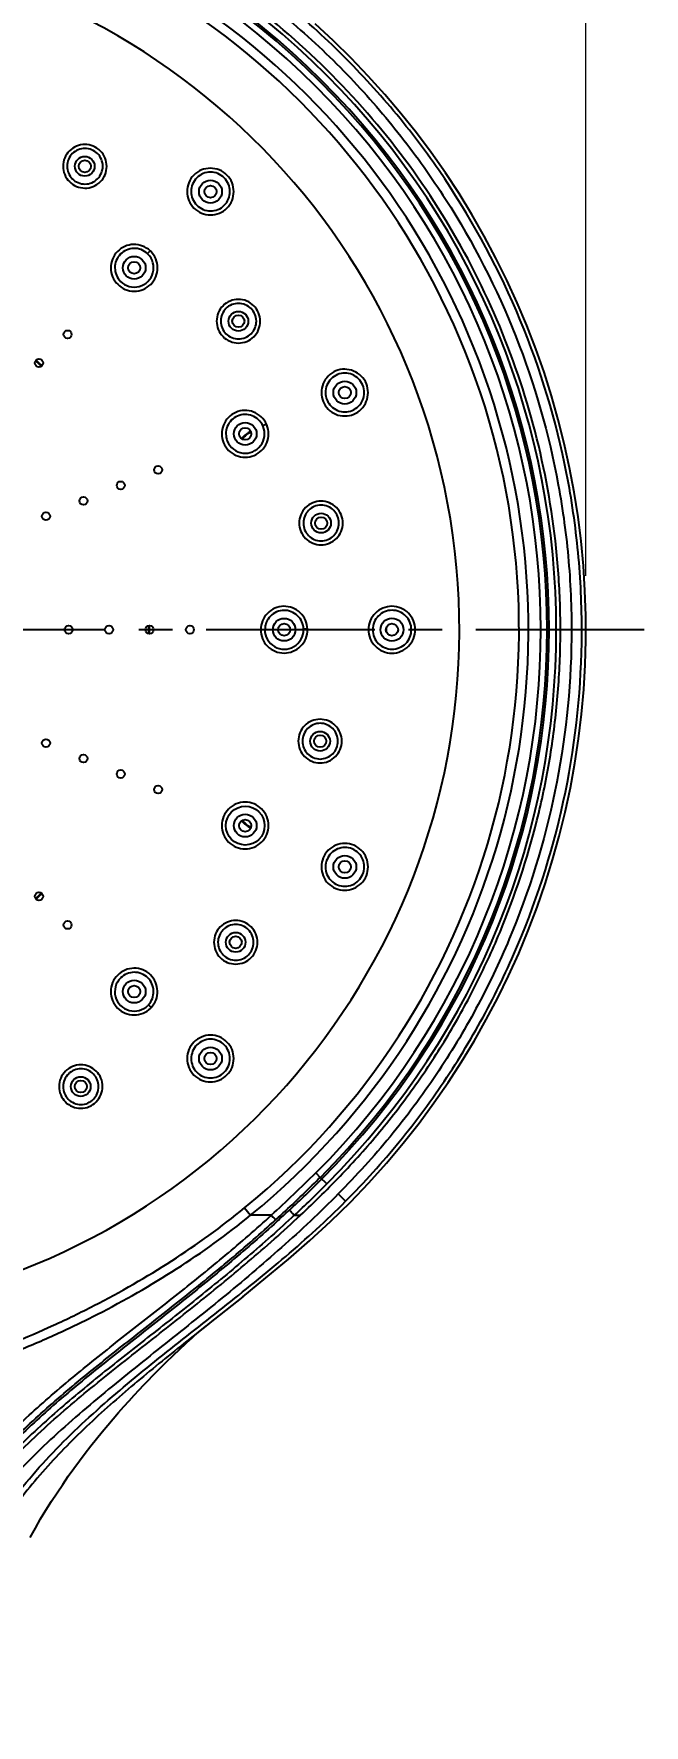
# Model space of a CAD drawing. Extents: x 0 to 521, y 0 to 382.
# Drawn here: x 156.9 to 202.2, y 193.6 to 319.2 of the extents above; entities that cross this region are included whole.
import ezdxf

# ---------------------------------------------------------------- set-up
doc = ezdxf.new("R2010")
doc.units = 0
doc.header["$LTSCALE"] = 10
doc.header["$MEASUREMENT"] = 0
doc.header["$PDMODE"] = 3
doc.header["$PDSIZE"] = -10
doc.linetypes.add('CENTER', pattern=[2, 1.25, -0.25, 0.25, -0.25])
doc.linetypes.add('EB_DASHDOT', pattern=[39, 30, -3, 3, -3])
doc.layers.get('0').update_dxf_attribs({"linetype": 'CONTINUOUS'})
doc.layers.get('DEFPOINTS').update_dxf_attribs({"linetype": 'CONTINUOUS'})
doc.layers.add('AXES', color=7, linetype='CONTINUOUS')
doc.layers.add('LAYER_01', color=7, linetype='CONTINUOUS')
doc.layers.add('CAXA1', color=1, linetype='EB_DASHDOT', lineweight=25)
doc.styles.add('Daelim Dimension', font='')
doc.styles.get('Daelim Dimension').set_extended_font_data('NanumGothic')
doc.dimstyles.new('DEFAULT', dxfattribs={"dimscale": 2, "dimtxt": 2, "dimasz": 2, "dimexe": 0, "dimexo": 2, "dimgap": 1, "dimtad": 1, "dimdec": 1, "dimzin": 9, "dimdsep": 46, "dimtxsty": 'Daelim Dimension', "dimcen": 0.5, "dimclrd": 252, "dimclre": 252, "dimclrt": 3, "dimadec": 1, "dimazin": 0, "dimtfac": 1, "dimtdec": 1, "dimtix": 1, "dimtmove": 0, "dimatfit": 3, "dimfxl": 1, "dimtolj": 1, "dimtzin": 1, "dimlwd": 9, "dimlwe": 9, "dimarcsym": 0})

# ---------------------------------------------------------------- blocks, each defined once
blk = doc.blocks.new('*D6')
at = {"color": 5, "linetype": 'ByBlock', "lineweight": 9, "ltscale": 0.5, "transparency": 16777216}
for p, q in [((77.11, 278.95), (77.11, 355.2)), ((81.11, 355.2), (193.89, 355.2)), ((197.89, 278.95), (197.89, 355.2))]:
    blk.add_line(p, q, dxfattribs=at)
at = {"color": 5, "ltscale": 0.5, "transparency": 16777216}
for points in [[(81.11, 355.87), (81.11, 354.54), (77.11, 355.2)], [(193.89, 355.87), (193.89, 354.54), (197.89, 355.2)]]:
    blk.add_solid(points, dxfattribs=at)
at = {"layer": 'DEFPOINTS', "color": 0, "ltscale": 0.5, "transparency": 16777216}
for p in [(197.89, 355.2), (77.11, 274.95), (197.89, 274.95)]:
    blk.add_point(p, dxfattribs=at)
at = {"color": 7, "ltscale": 0.5, "transparency": 16777216, "insert": (137.5, 361.99), "char_height": 6, "attachment_point": 5, "style": 'Daelim Dimension'}
blk.add_mtext('\\A1;{\\H1.25x;\\C256;Ø}121', dxfattribs=at)

msp = doc.modelspace()

# ---------------------------------------------------------------- linework, layer by layer
at = {"color": 7, "linetype": 'Continuous'}
for p, q in [((183.1, 274.74), (183.1, 275.15)), ((178.66, 233.8), (178.18, 234.29)), ((179.51, 233.06), (180.06, 232.52)), ((176.25, 231.47), (176.7, 231.47)), ((172.42, 225.42), (169.85, 223.38))]:
    msp.add_line(p, q, dxfattribs=at)
for points in [[(172.42, 225.42), (174.14, 226.82), (175.81, 228.21), (177.41, 229.61), (178.94, 231.02), (180.41, 232.45), (181.79, 233.89), (183.1, 235.35), (184.34, 236.83), (185.51, 238.31), (186.62, 239.82), (187.67, 241.33), (188.66, 242.86), (189.61, 244.41), (190.5, 246), (191.35, 247.61), (192.15, 249.25), (192.91, 250.92), (193.61, 252.62), (194.27, 254.34), (194.87, 256.08), (195.42, 257.85), (195.92, 259.62), (196.36, 261.41), (196.74, 263.21), (197.07, 265.03), (197.35, 266.85), (197.57, 268.67), (197.73, 270.5), (197.84, 272.34), (197.89, 274.17), (197.88, 276.01), (197.82, 277.85), (197.71, 279.68), (197.54, 281.51), (197.31, 283.33), (197.02, 285.15), (196.69, 286.96), (196.29, 288.76), (195.84, 290.54), (195.34, 292.31), (194.79, 294.07), (194.18, 295.81), (193.51, 297.52), (192.8, 299.22), (192.03, 300.89), (191.22, 302.54), (190.35, 304.17), (189.44, 305.76), (188.48, 307.33), (187.47, 308.86), (186.41, 310.37), (185.31, 311.84), (184.17, 313.28), (182.98, 314.69), (181.74, 316.05), (180.47, 317.38), (179.16, 318.67), (177.8, 319.92)], [(156.64, 207.54), (157.03, 208.24), (157.42, 208.93), (157.82, 209.59), (158.23, 210.24), (158.64, 210.88), (159.06, 211.49), (159.47, 212.1), (159.89, 212.68), (160.31, 213.25), (160.73, 213.81), (161.15, 214.36), (161.57, 214.88), (161.99, 215.39), (162.4, 215.89), (162.81, 216.37), (163.21, 216.84), (163.6, 217.28), (163.99, 217.71), (164.37, 218.12), (164.73, 218.52), (165.08, 218.89), (165.42, 219.24), (165.73, 219.56), (166.04, 219.87), (166.33, 220.16), (166.61, 220.44), (166.87, 220.7), (167.13, 220.95), (167.38, 221.19), (167.62, 221.42), (167.85, 221.63), (168.07, 221.83), (168.28, 222.02), (168.48, 222.2), (168.66, 222.37), (168.83, 222.52), (169, 222.66), (169.15, 222.79), (169.29, 222.91), (169.42, 223.02), (169.54, 223.12), (169.65, 223.21), (169.75, 223.3), (169.85, 223.38)]]:
    msp.add_lwpolyline(points, dxfattribs=at)
for centre, radius, start, end in [((137.5, 274.95), 58.2, 315.0169, 224.9831), ((137.5, 274.95), 57.67, 315.017, 224.9828), ((173.57, 288.25), 1.5, 111.3903, 144.5026), ((173.57, 288.25), 1.45, 111.5732, 144.3369), ((173.57, 261.65), 1.5, 215.4957, 248.61), ((173.57, 261.65), 1.45, 215.6675, 248.4275), ((112.04, 300.43), 93.7, 312.9555, 315), ((112.04, 300.43), 94.23, 312.9561, 315), ((108.6, 304.08), 98.7, 312.246, 312.9702)]:
    msp.add_arc(centre, radius, start, end, dxfattribs=at)
for points, knots in [([(95.49, 233.06), (94.8, 233.76), (93.45, 235.17), (90.9, 238.14), (87.99, 242.07), (84.99, 247.12), (82.5, 252.44), (80.55, 257.98), (79.15, 263.68), (78.32, 269.49), (78.07, 275.36), (78.4, 281.22), (79.61, 288.95), (82.55, 298.33), (87.27, 306.95), (92, 313.18), (97.33, 318.91), (103.47, 323.83), (110.24, 327.75), (115.59, 330.19), (121.14, 332.08), (126.86, 333.41), (132.68, 334.18), (140.5, 334.43), (148.32, 333.51), (155.87, 331.46), (161.36, 329.37), (166.61, 326.75), (171.58, 323.63), (176.22, 320.02), (179.06, 317.33), (180.41, 315.92)], [0, 0, 0, 0, 0.015632, 0.031272, 0.062523, 0.093787, 0.12505, 0.156308, 0.187563, 0.21882, 0.250081, 0.281341, 0.312601, 0.375043, 0.437485, 0.468744, 0.500003, 0.562444, 0.593703, 0.624964, 0.656223, 0.687482, 0.718741, 0.75, 0.812444, 0.843703, 0.874962, 0.906222, 0.93748, 0.96874, 1, 1, 1, 1]), ([(180.06, 232.52), (181.46, 233.93), (184.12, 236.87), (187.66, 241.67), (190.7, 246.8), (194.06, 253.99), (196.91, 263.55), (197.8, 273.49), (197.34, 281.42), (196.1, 289.26), (193.1, 298.77), (188.28, 307.51), (183.46, 313.82), (179.39, 318.17), (174.91, 322.1), (170.06, 325.57), (164.89, 328.54), (159.46, 330.99), (153.81, 332.89), (148, 334.22), (142.09, 334.96), (134.15, 335.18), (126.22, 334.21), (118.57, 332.09), (113.01, 329.93), (107.69, 327.24), (102.67, 324.04), (97.98, 320.35), (95.12, 317.6), (93.76, 316.16)], [0, 0, 0, 0, 0.031262, 0.062525, 0.093785, 0.125047, 0.187494, 0.249942, 0.281203, 0.312465, 0.374913, 0.437361, 0.468623, 0.499885, 0.531147, 0.562409, 0.593671, 0.624934, 0.656195, 0.687456, 0.718718, 0.749979, 0.812429, 0.84369, 0.874952, 0.906214, 0.937475, 0.968737, 1, 1, 1, 1]), ([(176.7, 231.47), (177.77, 232.48), (179.34, 234.03), (181.34, 236.19), (183.24, 238.42), (185.46, 241.34), (187.85, 245.04), (189.95, 248.92), (192.36, 254.27), (194.16, 259.88), (195.31, 265.63), (195.85, 270.01), (196.06, 274.41), (195.89, 280.28), (194.85, 287.56), (192.32, 296.02), (188.54, 304), (183.61, 311.32), (177.63, 317.82), (170.75, 323.35), (163.12, 327.79), (154.91, 331.04), (146.3, 333.01), (140.43, 333.45), (137.5, 333.45)], [0, 0, 0, 0, 0.03138, 0.047013, 0.062645, 0.093901, 0.125163, 0.156427, 0.187689, 0.250166, 0.281425, 0.312686, 0.343948, 0.375211, 0.437688, 0.500167, 0.562647, 0.625127, 0.687604, 0.750084, 0.812563, 0.875041, 0.937521, 1, 1, 1, 1]), ([(180.41, 315.92), (181.73, 314.53), (184.24, 311.64), (188.66, 305.41), (193.04, 296.85), (195.68, 287.62), (196.7, 280.04), (196.99, 272.4), (195.96, 262.85), (193.11, 253.67), (189.82, 246.77), (187.35, 242.68), (185.14, 239.55), (183.38, 237.29), (181.5, 235.13), (180.18, 233.74), (179.51, 233.06)], [0, 0, 0, 0, 0.062532, 0.125065, 0.249985, 0.374908, 0.437441, 0.499976, 0.624896, 0.749822, 0.812357, 0.874889, 0.906165, 0.937441, 0.968709, 1, 1, 1, 1]), ([(179.51, 233.06), (178.16, 231.69), (175.34, 229.05), (170.92, 225.32), (166.4, 221.73), (161.91, 218.14), (158.31, 215.03), (155.65, 212.37), (153.83, 210.27), (152.21, 208.03), (150.38, 204.91), (149.39, 202.36), (148.96, 200.63)], [0, 0, 0, 0, 0.127744, 0.255512, 0.383296, 0.510812, 0.636751, 0.698636, 0.760101, 0.820983, 0.881275, 1, 1, 1, 1]), ([(150.46, 196.98), (150.53, 197.94), (150.72, 199.85), (151.34, 202.68), (152.35, 205.42), (153.72, 208.03), (155.39, 210.49), (157.3, 212.79), (159.38, 214.96), (162.31, 217.69), (166.19, 220.89), (170.95, 224.59), (175.66, 228.38), (178.64, 231.09), (180.06, 232.52)], [0, 0, 0, 0, 0.060078, 0.120569, 0.181641, 0.243285, 0.30552, 0.368156, 0.431126, 0.494165, 0.62038, 0.74686, 0.873431, 1, 1, 1, 1]), ([(148.39, 202.17), (148.89, 203.76), (150.25, 206.87), (152.65, 210.38), (154.9, 212.96), (157.35, 215.42), (159.97, 217.69), (162.67, 219.87), (165.39, 222.02), (168.8, 224.69), (172.83, 227.98), (175.43, 230.28), (176.7, 231.47)], [0, 0, 0, 0, 0.121282, 0.244653, 0.307167, 0.370202, 0.496407, 0.559154, 0.62212, 0.748051, 0.874025, 1, 1, 1, 1]), ([(176.25, 231.47), (175.11, 230.42), (172.8, 228.37), (169.23, 225.43), (165.59, 222.57), (161.97, 219.73), (158.44, 216.81), (155.12, 213.71), (152.19, 210.31), (150.61, 207.79), (149.93, 206.49)], [0, 0, 0, 0, 0.126969, 0.2538, 0.380415, 0.506668, 0.632252, 0.756645, 0.879285, 1, 1, 1, 1]), ([(176.25, 231.47), (176.2, 231.52), (176.12, 231.61), (176.02, 231.72), (175.95, 231.79), (175.91, 231.83), (175.89, 231.85), (175.88, 231.86)], [0, 0, 0, 0, 0.374139, 0.697366, 0.823119, 0.917794, 1, 1, 1, 1]), ([(174.96, 231.01), (173.86, 230.01), (171.61, 228.06), (168.14, 225.24), (164.63, 222.48), (161.13, 219.72), (157.73, 216.86), (155.05, 214.31), (153.09, 212.14), (151.3, 209.87), (150.13, 208.04), (149.45, 206.77)], [0, 0, 0, 0, 0.126196, 0.252383, 0.378545, 0.504579, 0.630224, 0.754997, 0.816892, 0.878381, 1, 1, 1, 1]), ([(169.92, 223.43), (168.67, 222.44), (166.19, 220.48), (162.55, 217.43), (159.11, 214.19), (156.5, 211.26), (154.69, 208.73), (153.5, 206.75), (152.51, 204.67), (151.74, 202.52), (151.21, 200.32), (150.9, 198.09), (150.75, 195.85), (150.72, 194.36), (150.71, 193.62)], [0, 0, 0, 0, 0.128163, 0.256111, 0.38345, 0.509707, 0.572472, 0.634785, 0.696628, 0.758022, 0.818939, 0.879481, 0.939757, 1, 1, 1, 1])]:
    msp.add_open_spline(points, degree=3, knots=knots, dxfattribs=at)
at = {"layer": 'AXES', "color": 7, "linetype": 'Continuous'}
for centre, radius, start, end in [((155.53, 292.98), 2.45, 38.1354, 51.8662), ((155.53, 292.98), 2.5, 38.0744, 51.9199), ((163, 274.95), 2.45, 353.1354, 6.8662), ((163, 274.95), 2.5, 353.0744, 6.9199), ((155.53, 256.92), 2.45, 308.1354, 321.8662), ((155.53, 256.92), 2.5, 308.0744, 321.9199)]:
    msp.add_arc(centre, radius, start, end, dxfattribs=at)
at = {"layer": 'CAXA1', "color": 7, "linetype": 'CENTER', "lineweight": 25}
msp.add_line((202.22, 274.95), (72.78, 274.95), dxfattribs=at)
at = {"layer": 'LAYER_01', "color": 7, "linetype": 'Continuous'}
for p, q in [((165.55, 303.08), (165.35, 302.87)), ((174.18, 290.2), (173.92, 290.08)), ((177.23, 275), (176.94, 274.99)), ((165.63, 246.9), (165.42, 247.09)), ((177.85, 234.62), (178.18, 234.29)), ((172.56, 232.02), (173.01, 231.47)), ((174.55, 231.47), (173, 231.47))]:
    msp.add_line(p, q, dxfattribs=at)
for centre, radius in [((160.7, 309.35), 0.731), ((160.7, 309.35), 0.45), ((170.03, 307.47), 0.848), ((170.03, 307.47), 0.45), ((164.37, 301.82), 0.841), ((164.37, 301.82), 0.45), ((172.1, 297.85), 0.731), ((172.1, 297.85), 0.45), ((159.42, 296.87), 0.302), ((157.3, 294.75), 0.302), ((180, 292.55), 0.848), ((180, 292.55), 0.45), ((172.61, 289.49), 0.841), ((172.61, 289.49), 0.45), ((166.14, 286.81), 0.302), ((163.37, 285.66), 0.302), ((160.6, 284.51), 0.301), ((157.82, 283.37), 0.301), ((178.24, 282.86), 0.731), ((178.24, 282.86), 0.45), ((159.5, 274.95), 0.301), ((162.5, 274.95), 0.301), ((165.5, 274.95), 0.302), ((168.5, 274.95), 0.302), ((175.5, 274.95), 0.841), ((175.5, 274.95), 0.45), ((183.5, 274.95), 0.848), ((183.5, 274.95), 0.45), ((157.82, 266.53), 0.301), ((178.17, 266.67), 0.731), ((178.17, 266.67), 0.45), ((160.6, 265.38), 0.301), ((163.37, 264.23), 0.302), ((166.14, 263.08), 0.302), ((172.61, 260.4), 1.44), ((172.61, 260.4), 0.841), ((172.61, 260.4), 0.45), ((180, 257.34), 0.848), ((180, 257.34), 0.45), ((157.3, 255.15), 0.302), ((159.42, 253.03), 0.302), ((171.9, 251.74), 0.731), ((171.9, 251.74), 0.45), ((164.37, 248.08), 0.841), ((164.37, 248.08), 0.45), ((170.03, 243.11), 0.848), ((170.03, 243.11), 0.45), ((160.4, 241.03), 0.731), ((160.4, 241.03), 0.45)]:
    msp.add_circle(centre, radius, dxfattribs=at)
for centre, radius, start, end in [((137.5, 274.95), 57.52, 315.017, 224.983), ((137.5, 274.95), 57.05, 315.017, 224.983), ((137.5, 274.95), 56.13, 309.2382, 230.7618), ((137.5, 274.95), 55.43, 309.2415, 230.7585), ((137.5, 274.95), 51, 283.1166, 256.8834), ((164.37, 301.82), 1.44, 224.9298, 45.0702), ((164.37, 301.82), 1.44, 45, 46.8697), ((172.61, 289.49), 1.44, 22.5, 24.37), ((172.61, 289.49), 1.44, 202.4298, 22.5702), ((175.5, 274.95), 1.44, 0, 1.8335), ((175.5, 274.94), 1.44, 179.9298, 0.0702), ((164.37, 248.07), 1.44, 134.9298, 315.0702), ((164.37, 248.08), 1.44, 315, 316.8699), ((110.82, 301.68), 94.81, 312.2294, 314.9864), ((112.01, 300.46), 93.58, 312.9571, 315.0009), ((107.58, 305.18), 100.05, 312.2574, 312.9708)]:
    msp.add_arc(centre, radius, start, end, dxfattribs=at)
for points, knots in [([(161.32, 310.84), (161.13, 310.93), (160.7, 311.01), (160.07, 310.88), (159.53, 310.52), (159.17, 309.99), (159.04, 309.35), (159.17, 308.72), (159.53, 308.18), (159.89, 307.94), (160.08, 307.86)], [0, 0, 0, 0, 0.12506, 0.250063, 0.375029, 0.499971, 0.624923, 0.749912, 0.874945, 1, 1, 1, 1]), ([(161.21, 310.58), (161.05, 310.65), (160.71, 310.72), (160.19, 310.61), (159.75, 310.32), (159.45, 309.88), (159.35, 309.36), (159.45, 308.84), (159.75, 308.4), (160.04, 308.2), (160.2, 308.14)], [0, 0, 0, 0, 0.125045, 0.250048, 0.375027, 0.499989, 0.624955, 0.749945, 0.874965, 1, 1, 1, 1]), ([(160.08, 307.86), (160.28, 307.78), (160.7, 307.69), (161.34, 307.81), (161.88, 308.17), (162.24, 308.71), (162.37, 309.35), (162.24, 309.98), (161.88, 310.52), (161.52, 310.76), (161.32, 310.84)], [0, 0, 0, 0, 0.125035, 0.250018, 0.374971, 0.499914, 0.624875, 0.749881, 0.874928, 1, 1, 1, 1]), ([(160.2, 308.14), (160.36, 308.07), (160.71, 308), (161.23, 308.1), (161.67, 308.4), (161.96, 308.84), (162.07, 309.36), (161.96, 309.88), (161.67, 310.32), (161.37, 310.51), (161.21, 310.58)], [0, 0, 0, 0, 0.125022, 0.250006, 0.374973, 0.499936, 0.624911, 0.749917, 0.874949, 1, 1, 1, 1]), ([(171.25, 308.7), (171.09, 308.86), (170.7, 309.12), (170.02, 309.25), (169.34, 309.12), (168.76, 308.73), (168.38, 308.15), (168.24, 307.47), (168.38, 306.79), (168.64, 306.41), (168.8, 306.25)], [0, 0, 0, 0, 0.125078, 0.250106, 0.375078, 0.500008, 0.624932, 0.74989, 0.874909, 1, 1, 1, 1]), ([(171.05, 308.5), (170.92, 308.63), (170.59, 308.84), (170.03, 308.96), (169.46, 308.84), (168.99, 308.52), (168.67, 308.05), (168.55, 307.48), (168.67, 306.92), (168.88, 306.59), (169.01, 306.46)], [0, 0, 0, 0, 0.125053, 0.25007, 0.375052, 0.500006, 0.624954, 0.749923, 0.874932, 1, 1, 1, 1]), ([(168.8, 306.25), (168.96, 306.09), (169.34, 305.83), (170.02, 305.69), (170.71, 305.83), (171.28, 306.21), (171.67, 306.79), (171.8, 307.47), (171.67, 308.15), (171.41, 308.54), (171.25, 308.7)], [0, 0, 0, 0, 0.12506, 0.250072, 0.375031, 0.499957, 0.624887, 0.749858, 0.874892, 1, 1, 1, 1]), ([(169.01, 306.46), (169.15, 306.33), (169.47, 306.11), (170.03, 306), (170.6, 306.11), (171.08, 306.43), (171.4, 306.91), (171.51, 307.48), (171.4, 308.04), (171.18, 308.36), (171.05, 308.5)], [0, 0, 0, 0, 0.125037, 0.250039, 0.375009, 0.49996, 0.624914, 0.749894, 0.874917, 1, 1, 1, 1]), ([(165.55, 303.08), (165.39, 303.23), (165, 303.47), (164.32, 303.59), (163.65, 303.44), (163.09, 303.05), (162.71, 302.47), (162.59, 301.8), (162.72, 301.13), (162.98, 300.74), (163.14, 300.59)], [0, 0, 0, 0, 0.125058, 0.250076, 0.375057, 0.500012, 0.624959, 0.749927, 0.874935, 1, 1, 1, 1]), ([(165.35, 302.87), (165.22, 302.99), (164.9, 303.2), (164.33, 303.29), (163.78, 303.17), (163.31, 302.84), (163, 302.37), (162.9, 301.81), (163.01, 301.25), (163.23, 300.93), (163.36, 300.8)], [0, 0, 0, 0, 0.12504, 0.250052, 0.375041, 0.500012, 0.624975, 0.749949, 0.874951, 1, 1, 1, 1]), ([(163.14, 300.59), (163.3, 300.43), (163.68, 300.17), (164.37, 300.03), (165.05, 300.17), (165.62, 300.55), (166.01, 301.13), (166.14, 301.81), (166.01, 302.49), (165.75, 302.88), (165.59, 303.04)], [0, 0, 0, 0, 0.125034, 0.250035, 0.375003, 0.499953, 0.624907, 0.749889, 0.874914, 1, 1, 1, 1]), ([(173.24, 299), (173.1, 299.14), (172.74, 299.39), (172.1, 299.51), (171.47, 299.39), (170.93, 299.03), (170.57, 298.49), (170.44, 297.85), (170.57, 297.22), (170.81, 296.86), (170.96, 296.71)], [0, 0, 0, 0, 0.12506, 0.250063, 0.375029, 0.499971, 0.624923, 0.749912, 0.874945, 1, 1, 1, 1]), ([(173.04, 298.79), (172.92, 298.91), (172.63, 299.11), (172.11, 299.21), (171.59, 299.11), (171.15, 298.82), (170.86, 298.38), (170.75, 297.86), (170.86, 297.34), (171.05, 297.04), (171.17, 296.92)], [0, 0, 0, 0, 0.125045, 0.250048, 0.375027, 0.499989, 0.624955, 0.749945, 0.874965, 1, 1, 1, 1]), ([(170.96, 296.71), (171.11, 296.56), (171.47, 296.32), (172.1, 296.19), (172.74, 296.31), (173.28, 296.67), (173.64, 297.21), (173.76, 297.85), (173.64, 298.49), (173.39, 298.85), (173.24, 299)], [0, 0, 0, 0, 0.125035, 0.250018, 0.374971, 0.499914, 0.624875, 0.749881, 0.874928, 1, 1, 1, 1]), ([(171.17, 296.92), (171.3, 296.8), (171.59, 296.6), (172.11, 296.5), (172.63, 296.6), (173.07, 296.89), (173.37, 297.34), (173.47, 297.86), (173.36, 298.38), (173.17, 298.67), (173.04, 298.79)], [0, 0, 0, 0, 0.125022, 0.250006, 0.374973, 0.499936, 0.624911, 0.749917, 0.874949, 1, 1, 1, 1]), ([(181.6, 293.21), (181.51, 293.42), (181.25, 293.81), (180.67, 294.19), (179.99, 294.33), (179.31, 294.2), (178.74, 293.81), (178.35, 293.23), (178.22, 292.55), (178.31, 292.09), (178.39, 291.89)], [0, 0, 0, 0, 0.125078, 0.250106, 0.375078, 0.500008, 0.624932, 0.74989, 0.874909, 1, 1, 1, 1]), ([(181.33, 293.1), (181.26, 293.28), (181.05, 293.6), (180.57, 293.92), (180, 294.03), (179.44, 293.92), (178.96, 293.6), (178.64, 293.12), (178.53, 292.55), (178.6, 292.18), (178.68, 292)], [0, 0, 0, 0, 0.125053, 0.25007, 0.375052, 0.500006, 0.624954, 0.749923, 0.874932, 1, 1, 1, 1]), ([(178.39, 291.89), (178.48, 291.68), (178.74, 291.29), (179.31, 290.9), (180, 290.77), (180.68, 290.9), (181.25, 291.29), (181.64, 291.87), (181.77, 292.55), (181.68, 293), (181.6, 293.21)], [0, 0, 0, 0, 0.12506, 0.250072, 0.375031, 0.499957, 0.624887, 0.749858, 0.874892, 1, 1, 1, 1]), ([(178.68, 292), (178.75, 291.83), (178.96, 291.51), (179.44, 291.19), (180, 291.07), (180.57, 291.19), (181.05, 291.51), (181.37, 291.99), (181.48, 292.55), (181.41, 292.93), (181.33, 293.1)], [0, 0, 0, 0, 0.125037, 0.250039, 0.375009, 0.49996, 0.624914, 0.749894, 0.874917, 1, 1, 1, 1]), ([(174.18, 290.2), (174.09, 290.41), (173.82, 290.78), (173.24, 291.15), (172.56, 291.27), (171.89, 291.12), (171.33, 290.73), (170.95, 290.15), (170.82, 289.48), (170.91, 289.03), (171, 288.82)], [0, 0, 0, 0, 0.125058, 0.250076, 0.375057, 0.500012, 0.624959, 0.749927, 0.874935, 1, 1, 1, 1]), ([(171, 288.82), (171.09, 288.61), (171.34, 288.23), (171.92, 287.84), (172.6, 287.71), (173.28, 287.84), (173.86, 288.23), (174.24, 288.8), (174.38, 289.48), (174.29, 289.94), (174.2, 290.15)], [0, 0, 0, 0, 0.125034, 0.250035, 0.375003, 0.499953, 0.624907, 0.749889, 0.874914, 1, 1, 1, 1]), ([(173.92, 290.08), (173.84, 290.25), (173.62, 290.56), (173.14, 290.86), (172.58, 290.96), (172.02, 290.84), (171.55, 290.52), (171.24, 290.04), (171.14, 289.48), (171.21, 289.11), (171.28, 288.94)], [0, 0, 0, 0, 0.12504, 0.250052, 0.375041, 0.500012, 0.624975, 0.749949, 0.874951, 1, 1, 1, 1]), ([(179.73, 283.49), (179.65, 283.68), (179.41, 284.04), (178.87, 284.4), (178.23, 284.53), (177.6, 284.4), (177.06, 284.04), (176.7, 283.5), (176.57, 282.87), (176.66, 282.44), (176.74, 282.25)], [0, 0, 0, 0, 0.12506, 0.250063, 0.375029, 0.499972, 0.624923, 0.749912, 0.874945, 1, 1, 1, 1]), ([(179.46, 283.37), (179.4, 283.53), (179.2, 283.83), (178.76, 284.12), (178.24, 284.23), (177.72, 284.12), (177.28, 283.83), (176.99, 283.39), (176.89, 282.87), (176.96, 282.52), (177.02, 282.36)], [0, 0, 0, 0, 0.125045, 0.250048, 0.375028, 0.49999, 0.624955, 0.749945, 0.874965, 1, 1, 1, 1]), ([(176.74, 282.25), (176.82, 282.05), (177.06, 281.69), (177.6, 281.33), (178.23, 281.2), (178.87, 281.33), (179.41, 281.69), (179.77, 282.23), (179.89, 282.86), (179.81, 283.29), (179.73, 283.49)], [0, 0, 0, 0, 0.125035, 0.250018, 0.374971, 0.499914, 0.624875, 0.749881, 0.874928, 1, 1, 1, 1]), ([(177.02, 282.36), (177.09, 282.2), (177.28, 281.91), (177.72, 281.61), (178.24, 281.51), (178.76, 281.61), (179.2, 281.91), (179.5, 282.35), (179.6, 282.87), (179.53, 283.21), (179.46, 283.37)], [0, 0, 0, 0, 0.125022, 0.250006, 0.374973, 0.499936, 0.624911, 0.749917, 0.874949, 1, 1, 1, 1]), ([(177.23, 275), (177.22, 275.23), (177.11, 275.67), (176.72, 276.24), (176.14, 276.6), (175.46, 276.73), (174.79, 276.58), (174.23, 276.19), (173.85, 275.62), (173.76, 275.17), (173.76, 274.95)], [0, 0, 0, 0, 0.125059, 0.250077, 0.375059, 0.500013, 0.62496, 0.749927, 0.874936, 1, 1, 1, 1]), ([(176.94, 274.99), (176.93, 275.18), (176.85, 275.55), (176.52, 276.01), (176.04, 276.32), (175.48, 276.42), (174.92, 276.3), (174.45, 275.98), (174.14, 275.51), (174.07, 275.13), (174.07, 274.95)], [0, 0, 0, 0, 0.125041, 0.250053, 0.375042, 0.500012, 0.624976, 0.74995, 0.874952, 1, 1, 1, 1]), ([(185.23, 274.95), (185.23, 275.17), (185.14, 275.63), (184.75, 276.21), (184.18, 276.59), (183.5, 276.73), (182.81, 276.59), (182.24, 276.21), (181.85, 275.63), (181.76, 275.17), (181.76, 274.95)], [0, 0, 0, 0, 0.125078, 0.250106, 0.375078, 0.500009, 0.624934, 0.749892, 0.87491, 1, 1, 1, 1]), ([(184.94, 274.95), (184.94, 275.13), (184.87, 275.51), (184.55, 275.99), (184.07, 276.31), (183.51, 276.43), (182.94, 276.31), (182.46, 275.99), (182.14, 275.51), (182.07, 275.13), (182.07, 274.95)], [0, 0, 0, 0, 0.125053, 0.250071, 0.375052, 0.500007, 0.624955, 0.749924, 0.874933, 1, 1, 1, 1]), ([(173.76, 274.95), (173.76, 274.72), (173.85, 274.26), (174.23, 273.69), (174.81, 273.3), (175.49, 273.17), (176.17, 273.3), (176.75, 273.69), (177.14, 274.26), (177.23, 274.72), (177.23, 274.95)], [0, 0, 0, 0, 0.125034, 0.250035, 0.375004, 0.499954, 0.624908, 0.74989, 0.874915, 1, 1, 1, 1]), ([(181.76, 274.95), (181.76, 274.72), (181.85, 274.26), (182.24, 273.69), (182.81, 273.3), (183.5, 273.16), (184.18, 273.3), (184.75, 273.69), (185.14, 274.26), (185.23, 274.72), (185.23, 274.95)], [0, 0, 0, 0, 0.125059, 0.250072, 0.375031, 0.499958, 0.624889, 0.74986, 0.874893, 1, 1, 1, 1]), ([(182.07, 274.95), (182.07, 274.76), (182.14, 274.38), (182.46, 273.9), (182.94, 273.58), (183.51, 273.47), (184.07, 273.58), (184.55, 273.9), (184.87, 274.38), (184.94, 274.76), (184.94, 274.95)], [0, 0, 0, 0, 0.125036, 0.250039, 0.375009, 0.49996, 0.624915, 0.749895, 0.874918, 1, 1, 1, 1]), ([(179.78, 266.68), (179.78, 266.89), (179.7, 267.31), (179.34, 267.85), (178.8, 268.21), (178.16, 268.34), (177.53, 268.21), (176.99, 267.85), (176.63, 267.31), (176.55, 266.89), (176.55, 266.68)], [0, 0, 0, 0, 0.12506, 0.250063, 0.375029, 0.499971, 0.624923, 0.749913, 0.874945, 1, 1, 1, 1]), ([(179.49, 266.67), (179.49, 266.84), (179.43, 267.19), (179.13, 267.63), (178.69, 267.93), (178.17, 268.03), (177.65, 267.93), (177.21, 267.63), (176.92, 267.19), (176.85, 266.84), (176.85, 266.67)], [0, 0, 0, 0, 0.125045, 0.250048, 0.375027, 0.499989, 0.624955, 0.749945, 0.874965, 1, 1, 1, 1]), ([(176.55, 266.68), (176.55, 266.46), (176.63, 266.04), (176.99, 265.5), (177.53, 265.14), (178.16, 265.01), (178.8, 265.14), (179.34, 265.5), (179.7, 266.04), (179.78, 266.46), (179.78, 266.68)], [0, 0, 0, 0, 0.125035, 0.250016, 0.374969, 0.499912, 0.624875, 0.749881, 0.874928, 1, 1, 1, 1]), ([(176.85, 266.67), (176.85, 266.5), (176.92, 266.15), (177.21, 265.71), (177.65, 265.42), (178.17, 265.31), (178.69, 265.42), (179.13, 265.71), (179.43, 266.15), (179.49, 266.5), (179.49, 266.67)], [0, 0, 0, 0, 0.125022, 0.250004, 0.374972, 0.499935, 0.624911, 0.749917, 0.874949, 1, 1, 1, 1]), ([(174.2, 259.74), (174.29, 259.95), (174.38, 260.41), (174.24, 261.09), (173.86, 261.67), (173.28, 262.05), (172.6, 262.19), (171.92, 262.05), (171.34, 261.67), (171.09, 261.28), (171, 261.07)], [0, 0, 0, 0, 0.125057, 0.250078, 0.375061, 0.500016, 0.624962, 0.749928, 0.874935, 1, 1, 1, 1]), ([(171, 261.07), (170.91, 260.86), (170.82, 260.41), (170.96, 259.72), (171.34, 259.15), (171.92, 258.76), (172.6, 258.63), (173.28, 258.76), (173.86, 259.15), (174.12, 259.53), (174.2, 259.74)], [0, 0, 0, 0, 0.125034, 0.250035, 0.375003, 0.499953, 0.624907, 0.749889, 0.874914, 1, 1, 1, 1]), ([(181.6, 256.68), (181.68, 256.89), (181.77, 257.35), (181.64, 258.03), (181.25, 258.6), (180.68, 258.99), (180, 259.13), (179.31, 258.99), (178.74, 258.6), (178.48, 258.22), (178.39, 258.01)], [0, 0, 0, 0, 0.125078, 0.250106, 0.375078, 0.500008, 0.624932, 0.74989, 0.874909, 1, 1, 1, 1]), ([(181.33, 256.79), (181.41, 256.96), (181.48, 257.34), (181.37, 257.91), (181.05, 258.39), (180.57, 258.71), (180, 258.82), (179.44, 258.7), (178.96, 258.38), (178.75, 258.06), (178.68, 257.89)], [0, 0, 0, 0, 0.125053, 0.25007, 0.375052, 0.500006, 0.624954, 0.749923, 0.874932, 1, 1, 1, 1]), ([(178.39, 258.01), (178.31, 257.8), (178.22, 257.34), (178.35, 256.66), (178.73, 256.08), (179.31, 255.7), (179.99, 255.56), (180.67, 255.7), (181.25, 256.08), (181.51, 256.47), (181.6, 256.68)], [0, 0, 0, 0, 0.12506, 0.250072, 0.375031, 0.499957, 0.624887, 0.749858, 0.874892, 1, 1, 1, 1]), ([(178.68, 257.89), (178.6, 257.72), (178.53, 257.34), (178.64, 256.77), (178.96, 256.29), (179.44, 255.97), (180, 255.86), (180.57, 255.97), (181.05, 256.29), (181.26, 256.62), (181.33, 256.79)], [0, 0, 0, 0, 0.125037, 0.250039, 0.375009, 0.49996, 0.624914, 0.749894, 0.874917, 1, 1, 1, 1]), ([(173.4, 251.12), (173.48, 251.32), (173.56, 251.74), (173.44, 252.38), (173.08, 252.92), (172.54, 253.28), (171.9, 253.4), (171.27, 253.28), (170.73, 252.92), (170.49, 252.56), (170.41, 252.36)], [0, 0, 0, 0, 0.12506, 0.250063, 0.375029, 0.499971, 0.624923, 0.749912, 0.874945, 1, 1, 1, 1]), ([(173.13, 251.23), (173.2, 251.39), (173.27, 251.74), (173.16, 252.26), (172.87, 252.7), (172.43, 252.99), (171.91, 253.09), (171.39, 252.99), (170.95, 252.7), (170.75, 252.4), (170.69, 252.24)], [0, 0, 0, 0, 0.125045, 0.250048, 0.375027, 0.499989, 0.624955, 0.749945, 0.874965, 1, 1, 1, 1]), ([(170.41, 252.36), (170.33, 252.17), (170.24, 251.74), (170.37, 251.11), (170.73, 250.57), (171.26, 250.21), (171.9, 250.08), (172.54, 250.21), (173.08, 250.57), (173.32, 250.93), (173.4, 251.12)], [0, 0, 0, 0, 0.125035, 0.250018, 0.374971, 0.499914, 0.624875, 0.749881, 0.874928, 1, 1, 1, 1]), ([(170.69, 252.24), (170.62, 252.08), (170.55, 251.74), (170.65, 251.22), (170.95, 250.78), (171.39, 250.48), (171.91, 250.38), (172.43, 250.48), (172.87, 250.78), (173.07, 251.07), (173.13, 251.23)], [0, 0, 0, 0, 0.125022, 0.250006, 0.374973, 0.499936, 0.624911, 0.749917, 0.874949, 1, 1, 1, 1]), ([(163.14, 249.31), (162.98, 249.15), (162.72, 248.76), (162.58, 248.08), (162.72, 247.4), (163.1, 246.82), (163.68, 246.44), (164.36, 246.3), (165.04, 246.44), (165.43, 246.69), (165.59, 246.85)], [0, 0, 0, 0, 0.125034, 0.250035, 0.375003, 0.499953, 0.624907, 0.749889, 0.874914, 1, 1, 1, 1]), ([(165.63, 246.9), (165.78, 247.06), (166.03, 247.45), (166.14, 248.13), (165.99, 248.8), (165.6, 249.36), (165.03, 249.73), (164.35, 249.86), (163.68, 249.72), (163.3, 249.46), (163.14, 249.31)], [0, 0, 0, 0, 0.125058, 0.250076, 0.375057, 0.500012, 0.624959, 0.749927, 0.874935, 1, 1, 1, 1]), ([(165.42, 247.09), (165.55, 247.23), (165.75, 247.55), (165.84, 248.11), (165.72, 248.67), (165.4, 249.13), (164.92, 249.44), (164.36, 249.55), (163.8, 249.43), (163.49, 249.22), (163.36, 249.09)], [0, 0, 0, 0, 0.12504, 0.250052, 0.375041, 0.500012, 0.624975, 0.749949, 0.874951, 1, 1, 1, 1]), ([(168.8, 244.33), (168.64, 244.17), (168.38, 243.79), (168.25, 243.11), (168.38, 242.43), (168.77, 241.85), (169.34, 241.47), (170.02, 241.33), (170.7, 241.47), (171.09, 241.73), (171.25, 241.89)], [0, 0, 0, 0, 0.125059, 0.250072, 0.375033, 0.499961, 0.624892, 0.749862, 0.874894, 1, 1, 1, 1]), ([(169.02, 244.12), (168.88, 243.99), (168.67, 243.67), (168.56, 243.1), (168.67, 242.54), (168.99, 242.06), (169.47, 241.74), (170.03, 241.63), (170.59, 241.74), (170.92, 241.96), (171.05, 242.09)], [0, 0, 0, 0, 0.125036, 0.250039, 0.37501, 0.499962, 0.624917, 0.749896, 0.874918, 1, 1, 1, 1]), ([(171.25, 241.89), (171.41, 242.05), (171.67, 242.43), (171.8, 243.11), (171.67, 243.79), (171.28, 244.37), (170.71, 244.75), (170.03, 244.89), (169.35, 244.75), (168.96, 244.49), (168.8, 244.33)], [0, 0, 0, 0, 0.125085, 0.250117, 0.375099, 0.500037, 0.624968, 0.749929, 0.874943, 1, 1, 1, 1]), ([(171.05, 242.09), (171.18, 242.22), (171.39, 242.54), (171.51, 243.11), (171.4, 243.67), (171.08, 244.15), (170.6, 244.47), (170.03, 244.58), (169.47, 244.47), (169.15, 244.25), (169.02, 244.12)], [0, 0, 0, 0, 0.12506, 0.250082, 0.375072, 0.500033, 0.624987, 0.74996, 0.874965, 1, 1, 1, 1]), ([(161.55, 239.89), (161.69, 240.04), (161.93, 240.4), (162.06, 241.03), (161.94, 241.67), (161.58, 242.2), (161.04, 242.56), (160.41, 242.69), (159.77, 242.56), (159.41, 242.32), (159.26, 242.17)], [0, 0, 0, 0, 0.12506, 0.250064, 0.375031, 0.499974, 0.624927, 0.749916, 0.874947, 1, 1, 1, 1]), ([(161.34, 240.09), (161.46, 240.21), (161.66, 240.51), (161.76, 241.03), (161.66, 241.54), (161.37, 241.98), (160.93, 242.28), (160.41, 242.38), (159.89, 242.28), (159.6, 242.08), (159.48, 241.96)], [0, 0, 0, 0, 0.125045, 0.250048, 0.375028, 0.499991, 0.624957, 0.749948, 0.874966, 1, 1, 1, 1]), ([(159.26, 242.17), (159.12, 242.03), (158.87, 241.67), (158.75, 241.03), (158.87, 240.4), (159.23, 239.86), (159.77, 239.5), (160.4, 239.38), (161.04, 239.5), (161.4, 239.74), (161.55, 239.89)], [0, 0, 0, 0, 0.125035, 0.250018, 0.374971, 0.499916, 0.624878, 0.749884, 0.874929, 1, 1, 1, 1]), ([(159.48, 241.96), (159.35, 241.84), (159.16, 241.54), (159.05, 241.03), (159.16, 240.51), (159.45, 240.07), (159.89, 239.77), (160.41, 239.67), (160.93, 239.77), (161.22, 239.97), (161.34, 240.09)], [0, 0, 0, 0, 0.125023, 0.250006, 0.374973, 0.499937, 0.624913, 0.749918, 0.87495, 1, 1, 1, 1]), ([(148.9, 207.04), (149.56, 208.32), (151.11, 210.79), (153.94, 214.16), (157.16, 217.23), (160.59, 220.11), (164.12, 222.89), (167.67, 225.66), (171.17, 228.5), (173.44, 230.46), (174.55, 231.47)], [0, 0, 0, 0, 0.121262, 0.244461, 0.369274, 0.495024, 0.62117, 0.747434, 0.873718, 1, 1, 1, 1]), ([(149, 219.85), (151.14, 220.44), (154.3, 221.53), (158.38, 223.28), (162.39, 225.23), (167.22, 228), (170.84, 230.61), (172.56, 232.02)], [0, 0, 0, 0, 0.249573, 0.374563, 0.499634, 0.749816, 1, 1, 1, 1]), ([(149.07, 219.17), (151.24, 219.76), (154.45, 220.85), (158.6, 222.63), (162.66, 224.59), (167.58, 227.4), (171.25, 230.04), (173, 231.47)], [0, 0, 0, 0, 0.249459, 0.374431, 0.499512, 0.749749, 1, 1, 1, 1]), ([(149.38, 206.96), (150.06, 208.22), (151.62, 210.65), (154.46, 213.96), (157.65, 217), (161.05, 219.85), (164.55, 222.61), (168.05, 225.36), (171.52, 228.17), (173.76, 230.13), (174.86, 231.13)], [0, 0, 0, 0, 0.121229, 0.244467, 0.369319, 0.495081, 0.62122, 0.747468, 0.873735, 1, 1, 1, 1]), ([(174.55, 231.47), (174.59, 231.43), (174.66, 231.34), (174.75, 231.25), (174.81, 231.18), (174.83, 231.16), (174.87, 231.12), (174.86, 231.13)], [0, 0, 0, 0, 0.391392, 0.717116, 0.840036, 0.930224, 1, 1, 1, 1])]:
    msp.add_open_spline(points, degree=3, knots=knots, dxfattribs=at)
for points in [[(165.59, 303.04), (165.58, 303.05), (165.56, 303.07), (165.55, 303.08)], [(174.2, 290.15), (174.19, 290.17), (174.19, 290.18), (174.18, 290.2)], [(177.23, 274.95), (177.23, 274.97), (177.23, 274.98), (177.23, 275)], [(165.59, 246.85), (165.6, 246.87), (165.62, 246.88), (165.63, 246.9)]]:
    msp.add_open_spline(points, degree=3, dxfattribs=at)

# ---------------------------------------------------------------- dimensions: what is measured, and where the dimension line sits
at = {"ltscale": 0.5}
dim = msp.add_linear_dim(base=(197.89, 355.2), p1=(77.11, 274.95), p2=(197.89, 274.95), text='{\\H1.25x;\\C256;Ø}<>', dimstyle='DEFAULT', override={"dimtxt": 3, "dimdec": 0, "dimclrd": 5, "dimclre": 5, "dimclrt": 7, "dimfxl": 1.25, "dimarcsym": 1}, dxfattribs=at)
dim.commit()
dim.dimension.update_dxf_attribs({"geometry": '*D6', "text_midpoint": (137.5, 361.99)})

doc.saveas('drawing.dxf')
